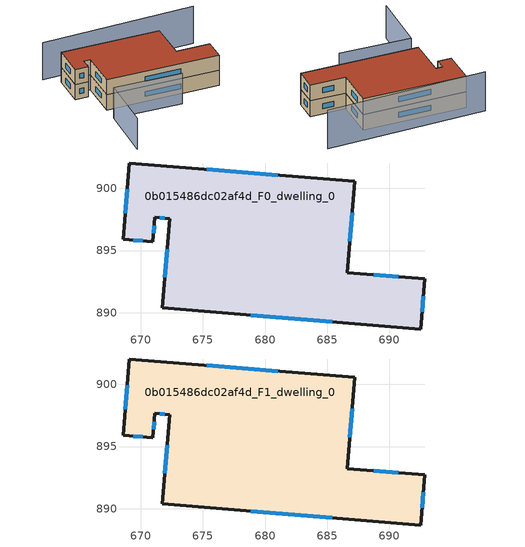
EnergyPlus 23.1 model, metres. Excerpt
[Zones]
0b015486dc02af4d_F0_dwelling_0
 floor ground (EU_floor_Construction): 687.22,900.55 686.62,893.23 692.85,892.72 692.52,888.69 671.73,890.39 672.32,897.56 671.13,897.66 670.97,895.71 668.58,895.91 669.08,902.04 z0
 wall outside (EU_wall_Construction): 668.58,895.91 670.97,895.71 671.13,897.66 672.32,897.56 671.73,890.39 692.52,888.69 692.85,892.72 686.62,893.23 687.22,900.55 669.08,902.04 668.58,895.91 z0:3
 window (EU_Window_Construction): 669.39,895.84 670.15,895.78 / 668.91,899.94 668.75,898.01 / 681.01,901.06 675.29,901.53 / 686.82,895.73 687.01,898.05 / 690.72,892.89 688.75,893.05 / 692.63,890.07 692.74,891.34 / 678.85,889.81 685.4,889.27 / 672.12,895.1 671.94,892.84 / 671.54,897.62 671.91,897.59 / 671.02,896.38 671.07,896.99 z1.03:1.97
0b015486dc02af4d_F1_dwelling_0
 floor to 0b015486dc02af4d_F0_dwelling_0 (EU_floor_Construction): 687.22,900.55 686.62,893.23 692.85,892.72 692.52,888.69 671.73,890.39 672.32,897.56 671.13,897.66 670.97,895.71 668.57,895.91 669.08,902.04 z3
 wall outside (EU_wall_Construction): 668.58,895.91 670.97,895.71 671.13,897.66 672.32,897.56 671.73,890.39 692.52,888.69 692.85,892.72 686.62,893.23 687.22,900.55 669.08,902.04 668.58,895.91 z3:6
 window (EU_Window_Construction): 669.39,895.84 670.15,895.78 / 668.91,899.94 668.75,898.01 / 681.01,901.06 675.29,901.53 / 686.82,895.73 687.01,898.05 / 690.72,892.89 688.75,893.05 / 692.63,890.07 692.74,891.34 / 678.85,889.81 685.4,889.27 / 672.12,895.1 671.94,892.84 / 671.54,897.62 671.91,897.59 / 671.02,896.38 671.07,896.99 z4.03:4.97
 roof outside (EU_roof_Construction): 692.52,888.69 692.85,892.72 686.62,893.23 687.22,900.55 669.08,902.04 668.58,895.91 670.97,895.71 671.13,897.66 672.32,897.56 671.73,890.39 z6
shading: 670.39,876.58 671.52,887.47 / 671.52,887.47 684.06,886.17 z0:6.1; 695.07,903.02 666.74,904.3 z0:7.4
[Building]
EU S2 Campaign: North Axis=0; Terrain=City; Solar Distribution=FullExterior
[Site:Location]
Cape.Town.Intl.AP: Latitude=-33.965; Longitude=18.602; Time Zone=2; Elevation=46
[SizingPeriod:WeatherFileDays]
AnnualSizingPeriod: Begin Month=1; Begin Day of Month=1; End Month=12; End Day of Month=31; Day of Week for Start Day=Monday; Use Weather File Daylight Saving Period=No; Use Weather File Rain and Snow Indicators=No
[MATERIAL]
EU_InternalMass_Material: Roughness=MediumRough; Thickness=0.1; Conductivity=1; Density=1800; Specific Heat=900; Thermal Absorptance=0.9; Solar Absorptance=0.7; Visible Absorptance=0.7
[MATERIAL:NOMASS] Roughness=MediumRough; Thermal Absorptance=0.9; Solar Absorptance=0.7; Visible Absorptance=0.7
Name | Thermal Resistance
EU_wall_NoMass | 0.493876
EU_roof_NoMass | 0.449382
EU_floor_NoMass | 1.25
[WINDOWMATERIAL:SIMPLEGLAZINGSYSTEM]
EU_Window_SimpleGlazing: UFactor=4.4; Solar Heat Gain Coefficient=0.85; Visible Transmittance=0.85
[CONSTRUCTION]
EU_wall_Construction: EU_wall_NoMass
EU_roof_Construction: EU_roof_NoMass
EU_floor_Construction: EU_floor_NoMass
EU_Window_Construction: EU_Window_SimpleGlazing
EU_InternalMass_Construction: EU_InternalMass_Material
[ZONE] Type=1; Multiplier=1; Ceiling Height=autocalculate; Volume=634.471; Floor Area=autocalculate; Part of Total Floor Area=Yes
0b015486dc02af4d_F0_dwelling_0; 0b015486dc02af4d_F1_dwelling_0
[INTERNALMASS] Construction=EU_InternalMass_Construction; Surface Area=211.49
Name | Zone or ZoneList
0b015486dc02af4d_F0_dwelling_0_EU_InternalMass | 0b015486dc02af4d_F0_dwelling_0
0b015486dc02af4d_F1_dwelling_0_EU_InternalMass | 0b015486dc02af4d_F1_dwelling_0
[OTHEREQUIPMENT] Fuel Type=Electricity; Design Level Calculation Method=Watts/Area; Power per Zone Floor Area=1; Fraction Latent=0; Fraction Radiant=0; Fraction Lost=0; Carbon Dioxide Generation Rate=0; EndUse Subcategory=EU_Step8_InternalGains
Name | Zone or ZoneList or Space or SpaceList | Schedule
EU_Step8_InternalGain_0b015486dc02af4d_F0_dwelling_0_f000 | 0b015486dc02af4d_F0_dwelling_0 | EU_Step8_GainSchedule_0b015486dc02af4d_F0_dwelling_0_f000
EU_Step8_InternalGain_0b015486dc02af4d_F1_dwelling_0_f000 | 0b015486dc02af4d_F1_dwelling_0 | EU_Step8_GainSchedule_0b015486dc02af4d_F1_dwelling_0_f000
[ZONEVENTILATION:DESIGNFLOWRATE] Schedule=EU_AlwaysOn; Design Flow Rate Calculation Method=AirChanges/Hour; Air Changes per Hour=0.64; Ventilation Type=Natural; Fan Pressure Rise=0; Fan Total Efficiency=1; Constant Term Coefficient=1; Temperature Term Coefficient=0; Velocity Term Coefficient=0; Velocity Squared Term Coefficient=0; Minimum Indoor Temperature=-100; Maximum Indoor Temperature=100; Delta Temperature=-100; Minimum Outdoor Temperature=-100; Maximum Outdoor Temperature=100; Maximum Wind Speed=40
Name | Zone or ZoneList or Space or SpaceList
EU_ConstantAir_0b015486dc02af4d_F0_dwelling_0 | 0b015486dc02af4d_F0_dwelling_0
EU_ConstantAir_0b015486dc02af4d_F1_dwelling_0 | 0b015486dc02af4d_F1_dwelling_0
[HVACTEMPLATE:THERMOSTAT] Constant Heating Setpoint=20; Constant Cooling Setpoint=50
EU_HeatOnly_0b015486dc02af4d_F0_dwelling_0; EU_HeatOnly_0b015486dc02af4d_F1_dwelling_0
[HVACTEMPLATE:ZONE:IDEALLOADSAIRSYSTEM] System Availability Schedule=EU_AlwaysOn; Maximum Heating Supply Air Temperature=50; Minimum Cooling Supply Air Temperature=13; Maximum Heating Supply Air Humidity Ratio=0.0156; Minimum Cooling Supply Air Humidity Ratio=0.0077; Heating Limit=NoLimit; Cooling Limit=NoLimit; Heating Availability Schedule=EU_AlwaysOn; Cooling Availability Schedule=EU_CoolingOff; Dehumidification Control Type=ConstantSensibleHeatRatio; Cooling Sensible Heat Ratio=0.7; Dehumidification Setpoint=60; Humidification Control Type=None; Humidification Setpoint=30; Outdoor Air Method=None; Outdoor Air Flow Rate per Person=0.00944; Outdoor Air Flow Rate per Zone Floor Area=0; Outdoor Air Flow Rate per Zone=0; Demand Controlled Ventilation Type=None; Outdoor Air Economizer Type=NoEconomizer; Heat Recovery Type=None; Sensible Heat Recovery Effectiveness=0.7; Latent Heat Recovery Effectiveness=0.65
Name | Template Thermostat
0b015486dc02af4d_F0_dwelling_0 | EU_HeatOnly_0b015486dc02af4d_F0_dwelling_0
0b015486dc02af4d_F1_dwelling_0 | EU_HeatOnly_0b015486dc02af4d_F1_dwelling_0
[SIZING:ZONE] Zone Cooling Design Supply Air Temperature Input Method=SupplyAirTemperature; Zone Cooling Design Supply Air Temperature=13; Zone Heating Design Supply Air Temperature Input Method=SupplyAirTemperature; Zone Heating Design Supply Air Temperature=50; Zone Cooling Design Supply Air Humidity Ratio=0.008; Zone Heating Design Supply Air Humidity Ratio=0.008; Cooling Design Air Flow Method=DesignDay; Cooling Design Air Flow Rate=0; Cooling Minimum Air Flow per Zone Floor Area=0.000762; Cooling Minimum Air Flow=0; Cooling Minimum Air Flow Fraction=0.2; Heating Design Air Flow Method=DesignDay; Heating Design Air Flow Rate=0; Heating Maximum Air Flow per Zone Floor Area=0.002032; Heating Maximum Air Flow=0.141576; Heating Maximum Air Flow Fraction=0.3; Account for Dedicated Outdoor Air System=No; Dedicated Outdoor Air System Control Strategy=NeutralSupplyAir; Dedicated Outdoor Air Low Setpoint Temperature for Design=autosize; Dedicated Outdoor Air High Setpoint Temperature for Design=autosize; Zone Load Sizing Method=Sensible Load Only No Latent Load; Zone Latent Cooling Design Supply Air Humidity Ratio Input Method=HumidityRatioDifference; Zone Cooling Design Supply Air Humidity Ratio Difference=0.005; Zone Latent Heating Design Supply Air Humidity Ratio Input Method=HumidityRatioDifference; Zone Humidification Design Supply Air Humidity Ratio Difference=0.005
0b015486dc02af4d_F0_dwelling_0; 0b015486dc02af4d_F1_dwelling_0
[SCHEDULE:CONSTANT]
Name | Hourly Value
EU_AlwaysOn | 1
EU_CoolingOff | 0
[SCHEDULE:FILE] Column Number=1; Rows to Skip at Top=0; Number of Hours of Data=8760; Column Separator=Comma; Interpolate to Timestep=No; Minutes per Item=60; Adjust Schedule for Daylight Savings=Yes
Name | File
EU_Step8_GainSchedule_0b015486dc02af4d_F0_dwelling_0_f000 | ../../schedules/0b015486dc02af4d/0b015486dc02af4d_F0_dwelling_0_f000_gain.csv
EU_Step8_GainSchedule_0b015486dc02af4d_F1_dwelling_0_f000 | ../../schedules/0b015486dc02af4d/0b015486dc02af4d_F1_dwelling_0_f000_gain.csv
